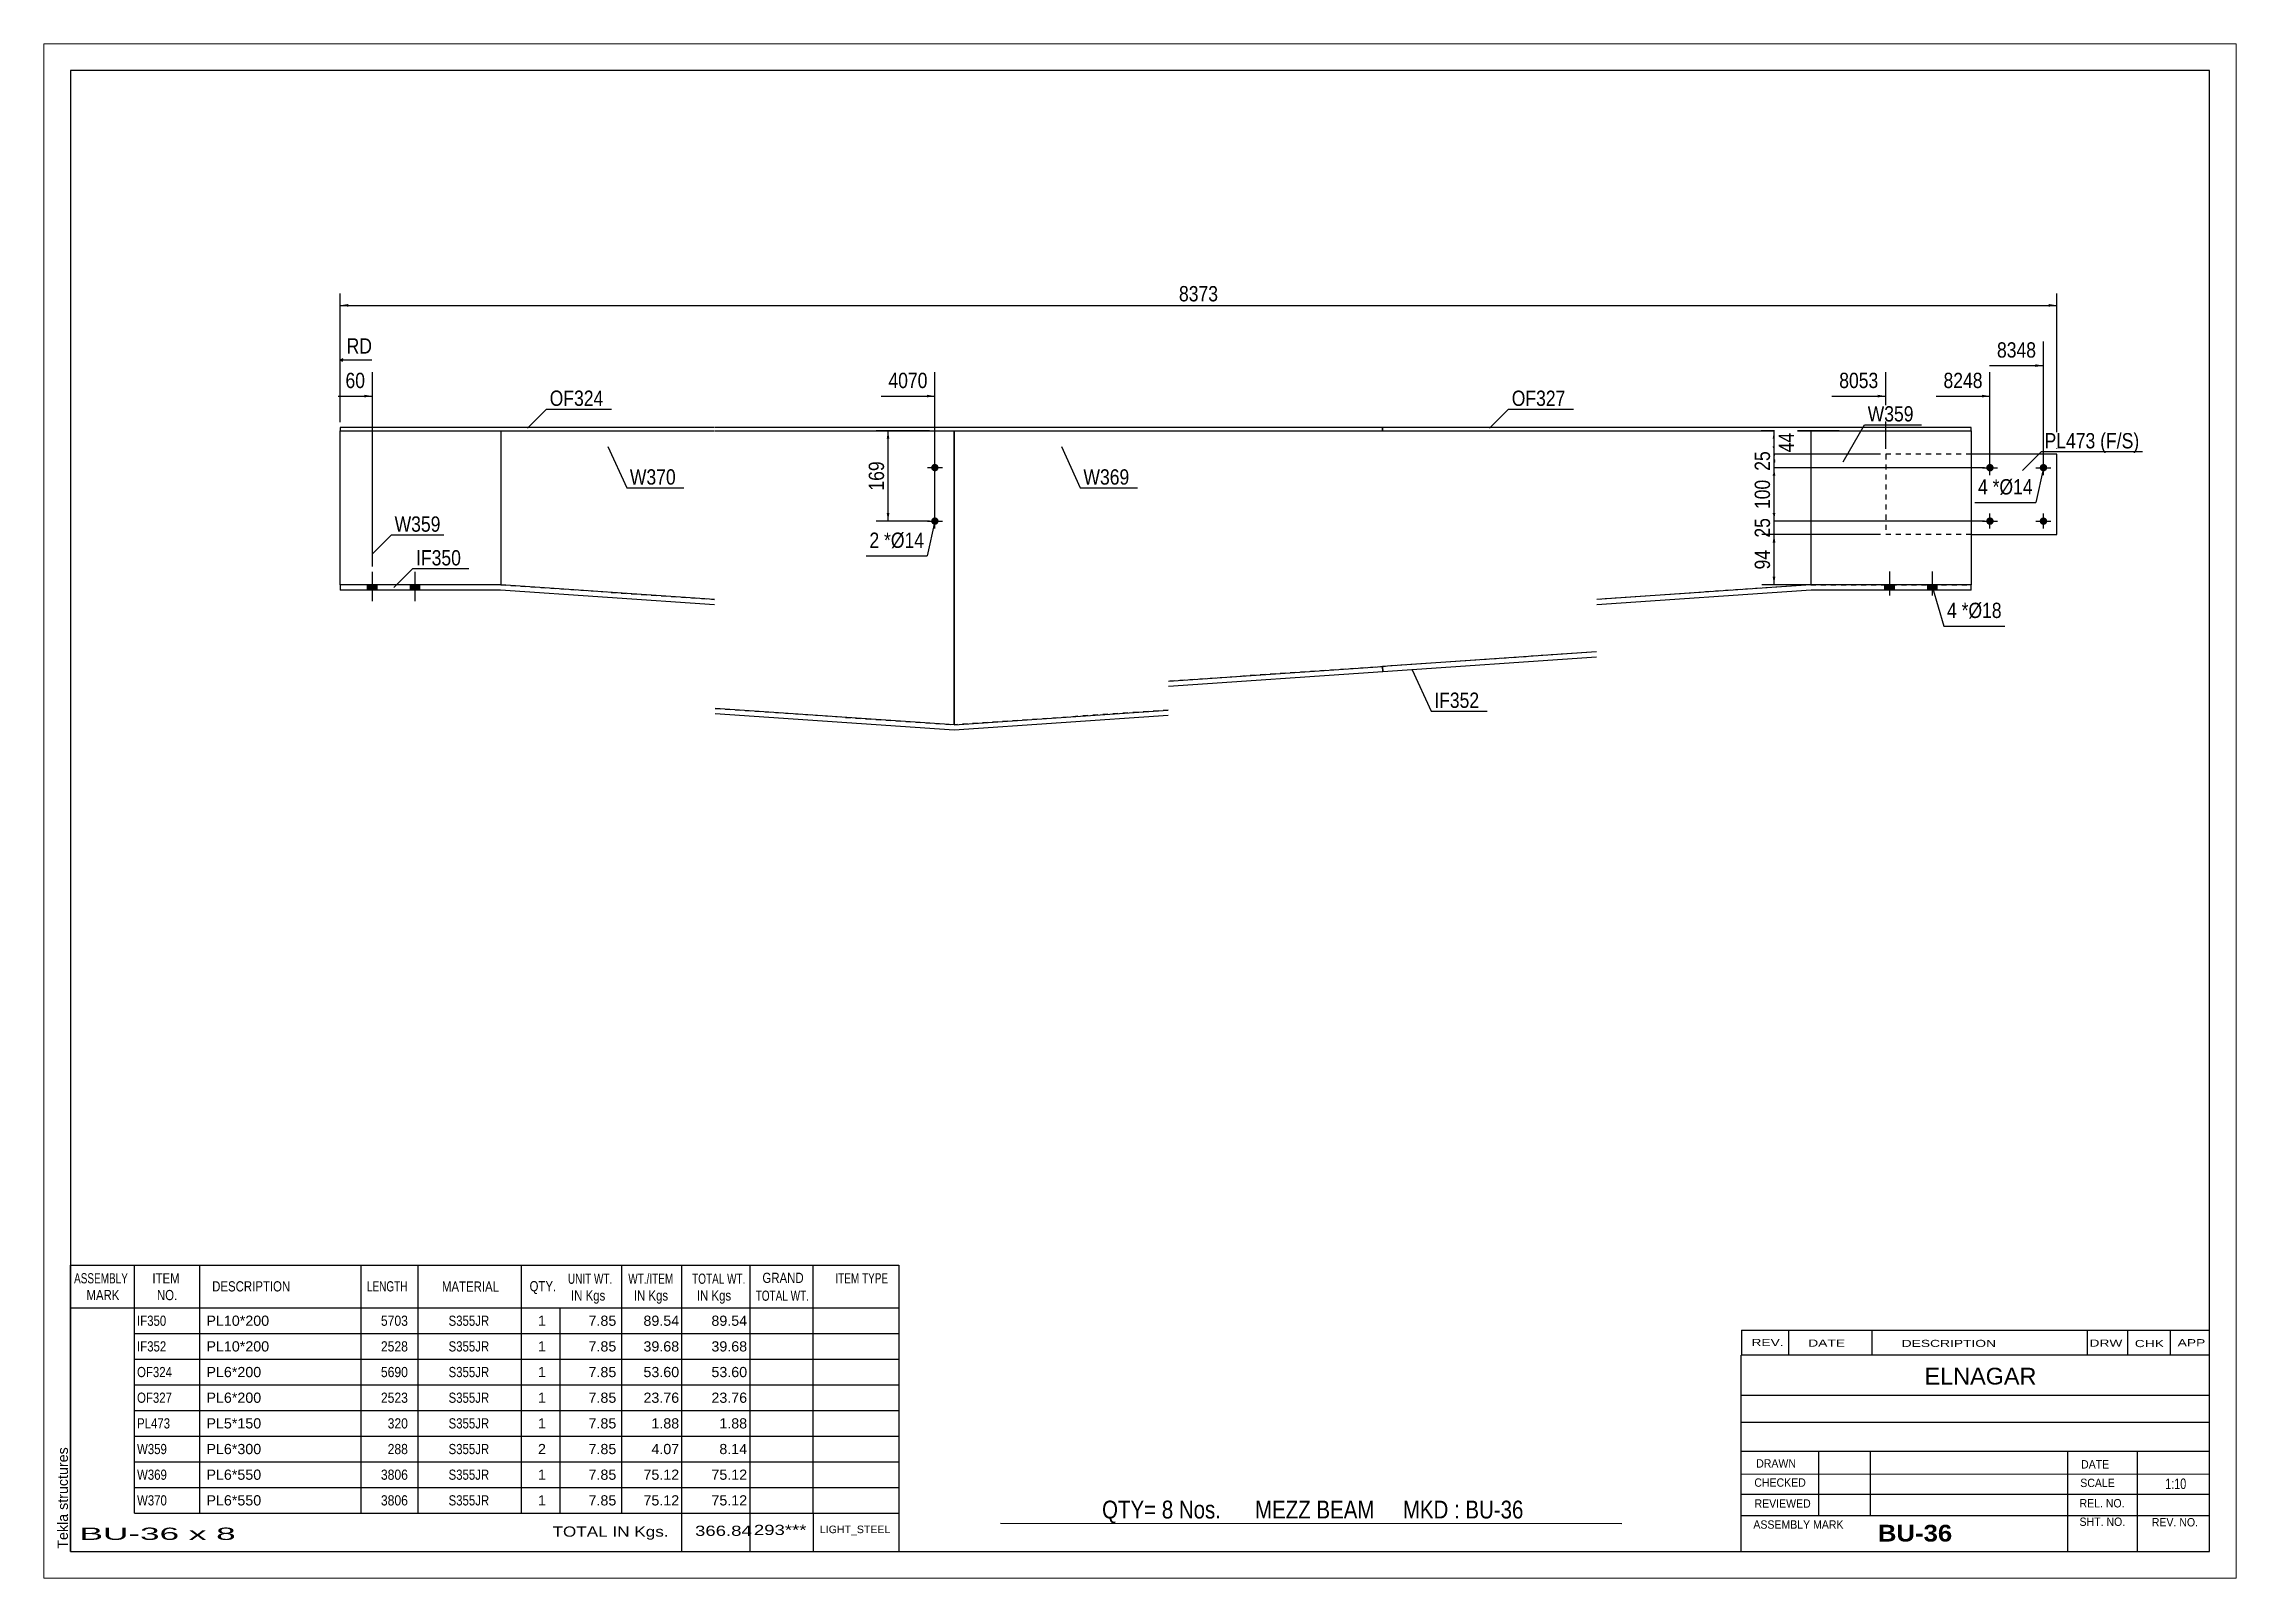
# Paper-space layout 'Layout1' of a CAD drawing. Header units: millimetres. Extents: x 0 to 410, y 0 to 287.
# The model-space entities are those that its viewports show. They can reach past a viewport. Long polylines and large blocks are cut down to what shows.
import ezdxf

# ---------------------------------------------------------------- set-up
doc = ezdxf.new("R2010")
doc.units = ezdxf.units.MM
doc.linetypes.add('DXK_LINE_DOT1', pattern=[1.8814, 0.9407, -0.9407])
doc.layers.add('Viewport layer', color=7, linetype='Continuous', plot=False)
doc.styles.add('Arial', font='ARIAL.TTF', dxfattribs={"height": 0.2})
doc.styles.add('Arial Bold', font='ARIALBD.TTF', dxfattribs={"height": 0.2})
doc.styles.add('Arial Narrow', font='ARIALN.TTF', dxfattribs={"height": 0.2})

# ---------------------------------------------------------------- blocks, each defined once
blk = doc.blocks.new('Unknown-627210099-1211')
at = {"color": 5, "linetype": 'Continuous'}
for p, q in [((349.56, 81.78), (-50.44, 81.78)), ((-50.44, 81.78), (-50.44, -195.22)), ((349.56, -195.22), (349.56, 81.78)), ((-50.44, -195.22), (349.56, -195.22))]:
    blk.add_line(p, q, dxfattribs=at)
at = {"color": 174, "linetype": 'Continuous', "style": 'Arial'}
blk.add_text('Tekla structures', height=1.9102, rotation=90, dxfattribs=at).set_placement((-50.94, -194.72))
blk = doc.blocks.new('Part-627210099-4532 - 1232')
at = {"color": 2, "linetype": 'Continuous'}
for p, q in [((0, 15), (0, 14.4)), ((70, 15), (0, 15)), ((0, 14.4), (70, 14.4)), ((154.82, 15), (70.1, 15)), ((70.1, 14.4), (154.82, 14.4)), ((194.92, 15), (154.92, 15)), ((154.92, 14.4), (194.92, 14.4)), ((194.92, 14.4), (194.92, 15))]:
    blk.add_line(p, q, dxfattribs=at)
blk = doc.blocks.new('Part-627210099-4540 - 1232')
at = {"color": 2, "linetype": 'Continuous'}
for p, q in [((30, -14.4), (0, -14.4)), ((0, -14.4), (0, -15.4)), ((29.97, -15.4), (0, -15.4)), ((70, -18.16), (29.97, -15.4)), ((70, -17.15), (30, -14.4)), ((154.92, -32.45), (194.92, -29.7)), ((194.99, -30.7), (154.92, -33.45)), ((194.92, -29.7), (194.99, -30.7)), ((114.82, -40.6), (70.1, -37.52)), ((114.82, -41.6), (70.1, -38.52)), ((114.82, -40.6), (154.82, -37.85)), ((154.82, -38.85), (114.82, -41.6))]:
    blk.add_line(p, q, dxfattribs=at)
blk = doc.blocks.new('Part-627210099-4539 - 1232')
at = {"color": 2, "linetype": 'Continuous'}
for p, q in [((114.82, -40.6), (114.82, 14.4)), ((275.02, 14.4), (275.02, -14.4))]:
    blk.add_line(p, q, dxfattribs=at)
at = {"color": 7, "linetype": 'DXK_LINE_DOT1'}
for p, q in [((114.82, 14.4), (154.82, 14.4)), ((154.92, 14.4), (234.92, 14.4)), ((235.02, 14.4), (275.02, 14.4)), ((275.02, -14.4), (235.02, -17.15)), ((234.92, -26.95), (154.92, -32.45)), ((154.82, -37.85), (114.82, -40.6))]:
    blk.add_line(p, q, dxfattribs=at)
blk = doc.blocks.new('Part-627210099-4531 - 1232')
at = {"color": 7, "linetype": 'DXK_LINE_DOT1'}
for p, q in [((289.02, 10), (289.02, -5)), ((305.02, 10), (289.02, 10)), ((305.02, -5), (289.02, -5))]:
    blk.add_line(p, q, dxfattribs=at)
at = {"color": 2, "linetype": 'Continuous'}
for p, q in [((321.02, 10), (305.02, 10)), ((321.02, -5), (321.02, 10)), ((305.02, -5), (321.02, -5))]:
    blk.add_line(p, q, dxfattribs=at)
blk = doc.blocks.new('Part-627210099-4535 - 1232')
at = {"color": 2, "linetype": 'Continuous'}
for p, q in [((194.92, 15), (194.92, 14.4)), ((234.92, 15), (194.92, 15)), ((194.92, 14.4), (234.92, 14.4)), ((305.02, 15), (235.02, 15)), ((235.02, 14.4), (305.02, 14.4)), ((305.02, 14.4), (305.02, 15))]:
    blk.add_line(p, q, dxfattribs=at)
blk = doc.blocks.new('Part-627210099-4538 - 1232')
at = {"color": 2, "linetype": 'Continuous'}
for p, q in [((30, 14.4), (30, -14.4)), ((114.82, 14.4), (114.82, -40.6))]:
    blk.add_line(p, q, dxfattribs=at)
at = {"color": 7, "linetype": 'DXK_LINE_DOT1'}
for p, q in [((30, 14.4), (70, 14.4)), ((70.1, 14.4), (114.82, 14.4)), ((30, -14.4), (70, -17.15)), ((70.1, -37.52), (114.82, -40.6))]:
    blk.add_line(p, q, dxfattribs=at)
blk = doc.blocks.new('Part-627210099-4543 - 1232')
at = {"color": 2, "linetype": 'Continuous'}
for p, q in [((275.02, -14.4), (235.02, -17.15)), ((275.06, -15.4), (235.02, -18.16)), ((305.02, -14.4), (275.02, -14.4)), ((305.02, -15.4), (275.06, -15.4)), ((305.02, -15.4), (305.02, -14.4)), ((234.92, -26.95), (194.92, -29.7)), ((234.92, -27.95), (194.99, -30.7)), ((194.99, -30.7), (194.92, -29.7))]:
    blk.add_line(p, q, dxfattribs=at)
blk = doc.blocks.new('Part-627210099-4546 - 1232')
at = {"color": 2, "linetype": 'Continuous'}
for p, q in [((275.02, 14.4), (275.02, -14.4)), ((305.02, 14.4), (305.02, -14.4))]:
    blk.add_line(p, q, dxfattribs=at)
at = {"color": 7, "linetype": 'DXK_LINE_DOT1'}
for p, q in [((275.02, 14.4), (305.02, 14.4)), ((275.02, -14.4), (305.02, -14.4))]:
    blk.add_line(p, q, dxfattribs=at)
blk = doc.blocks.new('Part-627210099-4547 - 1232')
at = {"color": 2, "linetype": 'Continuous'}
for p, q in [((0, -14.4), (0, 14.4)), ((30, 14.4), (30, -14.4))]:
    blk.add_line(p, q, dxfattribs=at)
at = {"color": 7, "linetype": 'DXK_LINE_DOT1'}
for p, q in [((0, 14.4), (30, 14.4)), ((30, -14.4), (0, -14.4))]:
    blk.add_line(p, q, dxfattribs=at)
blk = doc.blocks.new('Bolt-627210099-4548 - 1232')
at = {"linetype": 'Continuous'}
for points in [[(307.82, 7.5, -1), (309.22, 7.5, -1)], [(317.82, 7.5, -1), (319.22, 7.5, -1)], [(307.82, -2.5, -1), (309.22, -2.5, -1)], [(317.82, -2.5, -1), (319.22, -2.5, -1)]]:
    blk.add_hatch(color=3, dxfattribs=at).paths.add_polyline_path(points)
at = {"color": 3, "linetype": 'Continuous'}
for p, q in [((308.52, 6.1), (308.52, 8.9)), ((318.52, 6.1), (318.52, 8.9)), ((307.12, 7.5), (309.92, 7.5)), ((317.12, 7.5), (319.92, 7.5)), ((307.12, -2.5), (309.92, -2.5)), ((308.52, -3.9), (308.52, -1.1)), ((317.12, -2.5), (319.92, -2.5)), ((318.52, -3.9), (318.52, -1.1))]:
    blk.add_line(p, q, dxfattribs=at)
blk = doc.blocks.new('Bolt-627210099-4549 - 1232')
at = {"linetype": 'Continuous'}
for points in [[(110.5, 7.51, -1), (111.9, 7.51, -1)], [(110.5, -2.49, -1), (111.9, -2.49, -1)]]:
    blk.add_hatch(color=3, dxfattribs=at).paths.add_polyline_path(points)
at = {"color": 3, "linetype": 'Continuous'}
for p, q in [((111.2, 6.11), (111.2, 8.91)), ((109.8, 7.51), (112.6, 7.51)), ((109.8, -2.49), (112.6, -2.49)), ((111.2, -3.89), (111.2, -1.09))]:
    blk.add_line(p, q, dxfattribs=at)
blk = doc.blocks.new('Bolt-627210099-4550 - 1232')
at = {"linetype": 'Continuous'}
for points in [[(5.1, -15.4), (6.9, -15.4), (6.9, -14.4), (5.1, -14.4)], [(5.1, -15.4), (6.9, -15.4), (6.9, -14.4), (5.1, -14.4)], [(13.1, -15.4), (14.9, -15.4), (14.9, -14.4), (13.1, -14.4)], [(13.1, -15.4), (14.9, -15.4), (14.9, -14.4), (13.1, -14.4)]]:
    blk.add_hatch(color=3, dxfattribs=at).paths.add_polyline_path(points)
at = {"color": 3, "linetype": 'Continuous'}
for p, q in [((6, -17.5), (6, -12)), ((6, -17.5), (6, -12)), ((14, -17.5), (14, -12)), ((14, -17.5), (14, -12)), ((5.1, -15.4), (5.1, -14.4)), ((5.1, -15.4), (5.1, -14.4)), ((6.9, -15.4), (6.9, -14.4)), ((6.9, -15.4), (6.9, -14.4)), ((13.1, -15.4), (13.1, -14.4)), ((13.1, -15.4), (13.1, -14.4)), ((14.9, -15.4), (14.9, -14.4)), ((14.9, -15.4), (14.9, -14.4))]:
    blk.add_line(p, q, dxfattribs=at)
blk = doc.blocks.new('Bolt-627210099-4553 - 1232')
at = {"linetype": 'Continuous'}
for points in [[(288.87, -15.4), (290.67, -15.4), (290.67, -14.4), (288.87, -14.4)], [(288.87, -15.4), (290.67, -15.4), (290.67, -14.4), (288.87, -14.4)], [(296.87, -15.4), (298.67, -15.4), (298.67, -14.4), (296.87, -14.4)], [(296.87, -15.4), (298.67, -15.4), (298.67, -14.4), (296.87, -14.4)]]:
    blk.add_hatch(color=3, dxfattribs=at).paths.add_polyline_path(points)
at = {"color": 3, "linetype": 'Continuous'}
for p, q in [((289.77, -16.4), (289.77, -11.9)), ((289.77, -16.4), (289.77, -11.9)), ((297.77, -16.4), (297.77, -11.9)), ((297.77, -16.4), (297.77, -11.9)), ((288.87, -15.4), (288.87, -14.4)), ((288.87, -15.4), (288.87, -14.4)), ((290.67, -15.4), (290.67, -14.4)), ((290.67, -15.4), (290.67, -14.4)), ((296.87, -15.4), (296.87, -14.4)), ((296.87, -15.4), (296.87, -14.4)), ((298.67, -15.4), (298.67, -14.4)), ((298.67, -15.4), (298.67, -14.4))]:
    blk.add_line(p, q, dxfattribs=at)
blk = doc.blocks.new('StraightDimension-627210099-4476 - 1232')
at = {"linetype": 'Continuous'}
blk.add_hatch(color=7, dxfattribs=at).paths.add_polyline_path([(109.7, 21.14), (111.2, 20.89), (109.7, 20.64)])
at = {"color": 7, "linetype": 'Continuous'}
for p, q in [((111.2, -1.49), (111.2, 25.39)), ((101.13, 20.89), (111.2, 20.89))]:
    blk.add_line(p, q, dxfattribs=at)
at = {"color": 0}
blk.add_wipeout([(110.42, 21.79), (110.42, 25.99), (101.91, 25.99), (101.91, 21.79)], dxfattribs=at)
at = {"color": 3, "style": 'Arial Narrow'}
blk.add_text('4070', height=2.863, dxfattribs=at).set_placement((102.51, 22.39))
blk = doc.blocks.new('StraightDimension-627210099-4283 - 1232')
at = {"linetype": 'Continuous'}
for points in [[(267.88, 6), (268.13, 7.5), (268.38, 6)], [(268.38, -1), (268.13, -2.5), (267.88, -1)]]:
    blk.add_hatch(color=7, dxfattribs=at).paths.add_polyline_path(points)
at = {"color": 7, "linetype": 'Continuous'}
for p, q in [((307.52, 7.5), (265.88, 7.5)), ((268.13, -2.5), (268.13, 7.5)), ((307.52, -2.5), (265.88, -2.5))]:
    blk.add_line(p, q, dxfattribs=at)
at = {"color": 0}
blk.add_wipeout([(267.98, 5.84), (263.78, 5.84), (263.78, -0.84), (267.98, -0.84)], dxfattribs=at)
at = {"color": 3, "style": 'Arial Narrow'}
blk.add_text('100', height=2.863, rotation=90.0002, dxfattribs=at).set_placement((267.38, -0.24))
blk = doc.blocks.new('StraightDimension-627210099-4475 - 1232')
at = {"linetype": 'Continuous'}
blk.add_hatch(color=7, dxfattribs=at).paths.add_polyline_path([(287.52, 21.14), (289.02, 20.89), (287.52, 20.64)])
at = {"color": 7, "linetype": 'Continuous'}
for p, q in [((289.02, 11), (289.02, 25.39)), ((278.96, 20.89), (289.02, 20.89))]:
    blk.add_line(p, q, dxfattribs=at)
at = {"color": 0}
blk.add_wipeout([(288.25, 21.79), (288.25, 25.99), (279.73, 25.99), (279.73, 21.79)], dxfattribs=at)
at = {"color": 3, "style": 'Arial Narrow'}
blk.add_text('8053', height=2.863, dxfattribs=at).set_placement((280.33, 22.39))
blk = doc.blocks.new('StraightDimension-627210099-4284 - 1232')
at = {"linetype": 'Continuous'}
for points in [[(268.38, -1), (268.13, -2.5), (267.88, -1)], [(267.88, -6.5), (268.13, -5), (268.38, -6.5)]]:
    blk.add_hatch(color=7, dxfattribs=at).paths.add_polyline_path(points)
at = {"color": 7, "linetype": 'Continuous'}
for p, q in [((307.52, -2.5), (265.88, -2.5)), ((268.13, -5), (268.13, -2.5)), ((288.02, -5), (265.88, -5))]:
    blk.add_line(p, q, dxfattribs=at)
at = {"color": 0}
blk.add_wipeout([(267.98, -1.32), (263.78, -1.32), (263.78, -6.18), (267.98, -6.18)], dxfattribs=at)
at = {"color": 3, "style": 'Arial Narrow'}
blk.add_text('25', height=2.863, rotation=90.0002, dxfattribs=at).set_placement((267.38, -5.58))
blk = doc.blocks.new('StraightDimension-627210099-4474 - 1232')
at = {"linetype": 'Continuous'}
blk.add_hatch(color=7, dxfattribs=at).paths.add_polyline_path([(307.02, 21.14), (308.52, 20.89), (307.02, 20.64)])
at = {"color": 7, "linetype": 'Continuous'}
for p, q in [((308.52, 8.5), (308.52, 25.39)), ((298.46, 20.89), (308.52, 20.89))]:
    blk.add_line(p, q, dxfattribs=at)
at = {"color": 0}
blk.add_wipeout([(307.75, 21.79), (307.75, 25.99), (299.23, 25.99), (299.23, 21.79)], dxfattribs=at)
at = {"color": 3, "style": 'Arial Narrow'}
blk.add_text('8248', height=2.863, dxfattribs=at).set_placement((299.83, 22.39))
blk = doc.blocks.new('StraightDimension-627210099-4337 - 1232')
at = {"linetype": 'Continuous'}
for points in [[(1.5, 37.61), (0, 37.86), (1.5, 38.11)], [(319.52, 38.11), (321.02, 37.86), (319.52, 37.61)]]:
    blk.add_hatch(color=7, dxfattribs=at).paths.add_polyline_path(points)
at = {"color": 7, "linetype": 'Continuous'}
for p, q in [((0, 16), (0, 40.11)), ((0, 37.86), (321.02, 37.86)), ((321.02, 11), (321.02, 40.11))]:
    blk.add_line(p, q, dxfattribs=at)
at = {"color": 0}
blk.add_wipeout([(164.77, 38.01), (164.77, 42.21), (156.25, 42.21), (156.25, 38.01)], dxfattribs=at)
at = {"color": 3, "style": 'Arial Narrow'}
blk.add_text('8373', height=2.863, dxfattribs=at).set_placement((156.85, 38.61))
blk = doc.blocks.new('StraightDimension-627210099-4260 - 1232')
at = {"linetype": 'Continuous'}
for points in [[(102.19, 12.9), (102.44, 14.4), (102.69, 12.9)], [(102.69, -0.99), (102.44, -2.49), (102.19, -0.99)]]:
    blk.add_hatch(color=7, dxfattribs=at).paths.add_polyline_path(points)
at = {"color": 7, "linetype": 'Continuous'}
for p, q in [((110.2, 14.4), (100.19, 14.4)), ((102.44, -2.49), (102.44, 14.4)), ((110.2, -2.49), (100.19, -2.49))]:
    blk.add_line(p, q, dxfattribs=at)
at = {"color": 0}
blk.add_wipeout([(102.29, 9.3), (98.09, 9.3), (98.09, 2.61), (102.29, 2.61)], dxfattribs=at)
at = {"color": 3, "style": 'Arial Narrow'}
blk.add_text('169', height=2.863, rotation=90.0002, dxfattribs=at).set_placement((101.69, 3.21))
blk = doc.blocks.new('StraightDimension-627210099-4281 - 1232')
at = {"linetype": 'Continuous'}
for points in [[(267.88, 12.9), (268.13, 14.4), (268.38, 12.9)], [(268.38, 11.5), (268.13, 10), (267.88, 11.5)]]:
    blk.add_hatch(color=7, dxfattribs=at).paths.add_polyline_path(points)
at = {"color": 7, "linetype": 'Continuous'}
for p, q in [((280.3, 14.4), (265.73, 14.4)), ((268.13, 10), (268.13, 14.4)), ((288.02, 10), (265.73, 10))]:
    blk.add_line(p, q, dxfattribs=at)
at = {"color": 0}
blk.add_wipeout([(272.48, 14.63), (268.28, 14.63), (268.28, 9.77), (272.48, 9.77)], dxfattribs=at)
at = {"color": 3, "style": 'Arial Narrow'}
blk.add_text('44', height=2.863, rotation=90.0002, dxfattribs=at).set_placement((271.88, 10.37))
blk = doc.blocks.new('StraightDimension-627210099-4282 - 1232')
at = {"linetype": 'Continuous'}
for points in [[(267.88, 8.5), (268.13, 10), (268.38, 8.5)], [(268.38, 9), (268.13, 7.5), (267.88, 9)]]:
    blk.add_hatch(color=7, dxfattribs=at).paths.add_polyline_path(points)
at = {"color": 7, "linetype": 'Continuous'}
for p, q in [((288.02, 10), (265.88, 10)), ((268.13, 7.5), (268.13, 10)), ((307.52, 7.5), (265.88, 7.5))]:
    blk.add_line(p, q, dxfattribs=at)
at = {"color": 0}
blk.add_wipeout([(267.98, 11.18), (263.78, 11.18), (263.78, 6.32), (267.98, 6.32)], dxfattribs=at)
at = {"color": 3, "style": 'Arial Narrow'}
blk.add_text('25', height=2.863, rotation=90.0002, dxfattribs=at).set_placement((267.38, 6.92))
blk = doc.blocks.new('StraightDimension-627210099-4285 - 1232')
at = {"linetype": 'Continuous'}
for points in [[(267.88, -6.5), (268.13, -5), (268.38, -6.5)], [(268.38, -12.9), (268.13, -14.4), (267.88, -12.9)]]:
    blk.add_hatch(color=7, dxfattribs=at).paths.add_polyline_path(points)
at = {"color": 7, "linetype": 'Continuous'}
for p, q in [((288.02, -5), (265.88, -5)), ((268.13, -14.4), (268.13, -5)), ((280.43, -14.4), (265.88, -14.4))]:
    blk.add_line(p, q, dxfattribs=at)
at = {"color": 0}
blk.add_wipeout([(267.98, -7.27), (263.78, -7.27), (263.78, -12.13), (267.98, -12.13)], dxfattribs=at)
at = {"color": 3, "style": 'Arial Narrow'}
blk.add_text('94', height=2.863, rotation=90.0002, dxfattribs=at).set_placement((267.38, -11.53))
blk = doc.blocks.new('StraightDimension-627210099-4473 - 1232')
at = {"linetype": 'Continuous'}
blk.add_hatch(color=7, dxfattribs=at).paths.add_polyline_path([(317.02, 26.84), (318.52, 26.59), (317.02, 26.34)])
at = {"color": 7, "linetype": 'Continuous'}
for p, q in [((318.52, 8.5), (318.52, 31.09)), ((308.46, 26.59), (318.52, 26.59))]:
    blk.add_line(p, q, dxfattribs=at)
at = {"color": 0}
blk.add_wipeout([(317.75, 27.49), (317.75, 31.69), (309.23, 31.69), (309.23, 27.49)], dxfattribs=at)
at = {"color": 3, "style": 'Arial Narrow'}
blk.add_text('8348', height=2.863, dxfattribs=at).set_placement((309.83, 28.09))
blk = doc.blocks.new('StraightDimension-627210099-4477 - 1232')
at = {"linetype": 'Continuous'}
blk.add_hatch(color=7, dxfattribs=at).paths.add_polyline_path([(4.5, 21.14), (6, 20.89), (4.5, 20.64)])
at = {"color": 7, "linetype": 'Continuous'}
for p, q in [((6, -11), (6, 25.39)), ((-0.41, 20.89), (6, 20.89))]:
    blk.add_line(p, q, dxfattribs=at)
at = {"color": 0, "linetype": 'Continuous'}
blk.add_wipeout([(6.53, 28.24), (6.53, 32.44), (0.59, 32.44), (0.59, 28.24)], dxfattribs=at)
at = {"color": 3, "linetype": 'Continuous', "style": 'Arial Narrow'}
blk.add_text('RD', height=2.863, dxfattribs=at).set_placement((1.19, 28.84))
at = {"color": 0}
blk.add_wipeout([(5.22, 21.79), (5.22, 25.99), (0.37, 25.99), (0.37, 21.79)], dxfattribs=at)
at = {"color": 7, "linetype": 'Continuous'}
for p, q in [((0, 16), (0, 32.14)), ((0.5, 27.89), (0, 27.64)), ((0.5, 27.39), (0, 27.64)), ((5.93, 27.64), (0, 27.64))]:
    blk.add_line(p, q, dxfattribs=at)
at = {"color": 3, "style": 'Arial Narrow'}
blk.add_text('60', height=2.863, dxfattribs=at).set_placement((0.97, 22.39))
blk = doc.blocks.new('CBS_REVISION-627210099-4970')
at = {"color": 7, "linetype": 'Continuous'}
for p, q in [((262.05, -153.84), (349.55, -153.84)), ((262.05, -153.84), (262.05, -158.47)), ((270.85, -153.84), (270.85, -158.47)), ((286.44, -153.84), (286.44, -158.41)), ((326.7, -153.84), (326.7, -158.47)), ((334.24, -153.84), (334.24, -158.47)), ((342.19, -153.84), (342.19, -158.47)), ((262.05, -158.47), (349.55, -158.47))]:
    blk.add_line(p, q, dxfattribs=at)
at = {"color": 7, "style": 'Arial Narrow', "width": 1.7}
for s, height, p in [('REV.', 1.326, (263.91, -156.8)), ('DATE', 1.326, (274.53, -156.91)), ('DESCRIPTION', 1.3257, (292.01, -156.97)), ('DRW', 1.326, (327.13, -156.91)), ('CHK', 1.326, (335.61, -157)), ('APP', 1.326, (343.62, -156.84))]:
    blk.add_text(s, height=height, dxfattribs=at).set_placement(p)
blk = doc.blocks.new('CBS_BOM-627210099-4967')
at = {"color": 7, "linetype": 'Continuous'}
for p, q in [((-50.47, -149.66), (-50.47, -141.66)), ((-50.47, -141.66), (104.45, -141.66)), ((-38.47, -149.66), (-38.47, -141.66)), ((-26.28, -149.66), (-26.28, -141.66)), ((3.88, -149.66), (3.88, -141.66)), ((14.56, -149.66), (14.56, -141.66)), ((33.88, -149.66), (33.88, -141.66)), ((52.68, -149.66), (52.68, -141.66)), ((63.89, -149.66), (63.89, -141.66)), ((76.68, -149.66), (76.68, -141.66)), ((88.43, -149.66), (88.43, -141.66)), ((104.45, -141.66), (104.45, -149.65)), ((-50.47, -149.66), (104.45, -149.66)), ((-50.47, -154.46), (-50.47, -149.66)), ((-38.47, -154.46), (-38.47, -149.66)), ((-26.28, -154.46), (-26.28, -149.66)), ((3.88, -154.46), (3.88, -149.66)), ((14.56, -154.46), (14.56, -149.66)), ((33.88, -154.46), (33.88, -149.66)), ((41.14, -154.46), (41.14, -149.66)), ((52.68, -154.46), (52.68, -149.66)), ((63.89, -154.46), (63.89, -149.66)), ((76.68, -154.46), (76.68, -149.66)), ((88.44, -154.46), (88.44, -149.66)), ((104.45, -149.66), (104.45, -154.46)), ((-50.47, -159.26), (-50.47, -154.46)), ((-38.47, -154.46), (104.45, -154.46)), ((-38.47, -159.26), (-38.47, -154.46)), ((-26.28, -159.26), (-26.28, -154.46)), ((3.88, -159.26), (3.88, -154.46)), ((14.56, -159.26), (14.56, -154.46)), ((33.88, -159.26), (33.88, -154.46)), ((41.14, -159.26), (41.14, -154.46)), ((52.68, -159.26), (52.68, -154.46)), ((63.89, -159.26), (63.89, -154.46)), ((76.68, -159.26), (76.68, -154.46)), ((88.44, -159.26), (88.44, -154.46)), ((104.45, -154.46), (104.45, -159.26)), ((-50.47, -164.06), (-50.47, -159.26)), ((-38.47, -159.26), (104.45, -159.26)), ((-38.47, -164.06), (-38.47, -159.26)), ((-26.28, -164.06), (-26.28, -159.26)), ((3.88, -164.06), (3.88, -159.26)), ((14.56, -164.06), (14.56, -159.26)), ((33.88, -164.06), (33.88, -159.26)), ((41.14, -164.06), (41.14, -159.26)), ((52.68, -164.06), (52.68, -159.26)), ((63.89, -164.06), (63.89, -159.26)), ((76.68, -164.06), (76.68, -159.26)), ((88.44, -164.06), (88.44, -159.26)), ((104.45, -159.26), (104.45, -164.06)), ((-50.47, -168.86), (-50.47, -164.06)), ((-38.47, -164.06), (104.45, -164.06)), ((-38.47, -168.86), (-38.47, -164.06)), ((-26.28, -168.86), (-26.28, -164.06)), ((3.88, -168.86), (3.88, -164.06)), ((14.56, -168.86), (14.56, -164.06)), ((33.88, -168.86), (33.88, -164.06)), ((41.14, -168.86), (41.14, -164.06)), ((52.68, -168.86), (52.68, -164.06)), ((63.89, -168.86), (63.89, -164.06)), ((76.68, -168.86), (76.68, -164.06)), ((88.44, -168.86), (88.44, -164.06)), ((104.45, -164.06), (104.45, -168.86)), ((-50.47, -173.66), (-50.47, -168.86)), ((-38.47, -168.86), (104.45, -168.86)), ((-38.47, -173.66), (-38.47, -168.86)), ((-26.28, -173.66), (-26.28, -168.86)), ((3.88, -173.66), (3.88, -168.86)), ((14.56, -173.66), (14.56, -168.86)), ((33.88, -173.66), (33.88, -168.86)), ((41.14, -173.66), (41.14, -168.86)), ((52.68, -173.66), (52.68, -168.86)), ((63.89, -173.66), (63.89, -168.86)), ((76.68, -173.66), (76.68, -168.86)), ((88.44, -173.66), (88.44, -168.86)), ((104.45, -168.86), (104.45, -173.66)), ((-50.47, -178.46), (-50.47, -173.66)), ((-38.47, -173.66), (104.45, -173.66)), ((-38.47, -178.46), (-38.47, -173.66)), ((-26.28, -178.46), (-26.28, -173.66)), ((3.88, -178.46), (3.88, -173.66)), ((14.56, -178.46), (14.56, -173.66)), ((33.88, -178.46), (33.88, -173.66)), ((41.14, -178.46), (41.14, -173.66)), ((52.68, -178.46), (52.68, -173.66)), ((63.89, -178.46), (63.89, -173.66)), ((76.68, -178.46), (76.68, -173.66)), ((88.44, -178.46), (88.44, -173.66)), ((104.45, -173.66), (104.45, -178.46)), ((-50.47, -183.26), (-50.47, -178.46)), ((-38.47, -178.46), (104.45, -178.46)), ((-38.47, -183.26), (-38.47, -178.46)), ((-26.28, -183.26), (-26.28, -178.46)), ((3.88, -183.26), (3.88, -178.46)), ((14.56, -183.26), (14.56, -178.46)), ((33.88, -183.26), (33.88, -178.46)), ((41.14, -183.26), (41.14, -178.46)), ((52.68, -183.26), (52.68, -178.46)), ((63.89, -183.26), (63.89, -178.46)), ((76.68, -183.26), (76.68, -178.46)), ((88.44, -183.26), (88.44, -178.46)), ((104.45, -178.46), (104.45, -183.26)), ((-50.47, -188.06), (-50.47, -183.26)), ((-38.47, -183.26), (104.45, -183.26)), ((-38.47, -188.06), (-38.47, -183.26)), ((-26.28, -188.06), (-26.28, -183.26)), ((3.88, -188.06), (3.88, -183.26)), ((14.56, -188.06), (14.56, -183.26)), ((33.88, -188.06), (33.88, -183.26)), ((41.14, -188.06), (41.14, -183.26)), ((52.68, -188.06), (52.68, -183.26)), ((63.89, -188.06), (63.89, -183.26)), ((76.68, -188.06), (76.68, -183.26)), ((88.44, -188.06), (88.44, -183.26)), ((104.45, -183.26), (104.45, -188.06)), ((-50.47, -195.26), (-50.47, -188.08)), ((-38.47, -188.06), (104.45, -188.06)), ((63.89, -195.26), (63.89, -188.08)), ((76.68, -195.26), (76.68, -188.08)), ((88.48, -195.26), (88.48, -188.08)), ((104.45, -188.06), (104.45, -195.26)), ((-50.47, -195.26), (104.45, -195.26))]:
    blk.add_line(p, q, dxfattribs=at)
at = {"color": 3, "linetype": 'Continuous', "style": 'Arial'}
for s, height, width, p in [('ASSEMBLY', 1.91, 0.7, (-49.79, -145.08)), ('ITEM', 1.91, 0.8, (-35.14, -145.08)), ('UNIT WT.', 1.91, 0.7, (42.57, -145.16)), ('WT./ITEM', 1.91, 0.7, (53.86, -145.16)), ('TOTAL WT.', 1.91, 0.7, (65.8, -145.16)), ('GRAND', 1.91, 0.8, (78.95, -145)), ('ITEM TYPE', 1.91, 0.7, (92.59, -145.08)), ('MARK', 1.91, 0.8, (-47.47, -148.22)), ('NO.', 1.91, 0.8, (-34.29, -148.22)), ('DESCRIPTION', 1.9102, 0.8, (-23.96, -146.59)), ('LENGTH', 1.91, 0.7, (4.99, -146.59)), ('MATERIAL', 1.91, 0.8, (19.01, -146.63)), ('QTY.', 1.91, 0.8, (35.4, -146.56)), ('IN Kgs', 1.91, 0.8, (43.15, -148.3)), ('IN Kgs', 1.91, 0.8, (54.9, -148.3)), ('IN Kgs', 1.91, 0.8, (66.69, -148.3)), ('TOTAL WT.', 1.91, 0.7, (77.69, -148.34))]:
    blk.add_text(s, height=height, dxfattribs=dict(at, width=width)).set_placement(p)
at = {"color": 7, "linetype": 'Continuous', "style": 'Arial'}
for s, width, p in [('IF350', 0.8, (-38.01, -153.02)), ('5703', 0.85, (7.6, -153.02)), ('S355JR', 0.8, (20.25, -153.02)), ('IF352', 0.8, (-38.01, -157.82)), ('2528', 0.85, (7.6, -157.82)), ('S355JR', 0.8, (20.25, -157.82)), ('OF324', 0.8, (-38.01, -162.62)), ('5690', 0.85, (7.6, -162.62)), ('S355JR', 0.8, (20.25, -162.62)), ('OF327', 0.8, (-38.01, -167.42)), ('2523', 0.85, (7.6, -167.42)), ('S355JR', 0.8, (20.25, -167.42)), ('PL473', 0.8, (-38.01, -172.22)), ('320', 0.85, (8.86, -172.22)), ('S355JR', 0.8, (20.25, -172.22)), ('W359', 0.8, (-38.01, -177.02)), ('288', 0.85, (8.86, -177.02)), ('S355JR', 0.8, (20.25, -177.02)), ('W369', 0.8, (-38.01, -181.82)), ('3806', 0.85, (7.6, -181.82)), ('S355JR', 0.8, (20.25, -181.82)), ('W370', 0.8, (-38.01, -186.62)), ('3806', 0.85, (7.6, -186.62)), ('S355JR', 0.8, (20.25, -186.62))]:
    blk.add_text(s, height=1.91, dxfattribs=dict(at, width=width)).set_placement(p)
for s, p in [('PL10*200', (-25.03, -153.02)), ('1', (36.97, -153.02)), ('7.85', (46.43, -153.02)), ('89.54', (56.7, -153.02)), ('89.54', (69.41, -153.02)), ('PL10*200', (-25.03, -157.82)), ('1', (36.97, -157.82)), ('7.85', (46.43, -157.82)), ('39.68', (56.7, -157.82)), ('39.68', (69.41, -157.82)), ('PL6*200', (-25.03, -162.62)), ('1', (36.97, -162.62)), ('7.85', (46.43, -162.62)), ('53.60', (56.7, -162.62)), ('53.60', (69.41, -162.62)), ('PL6*200', (-25.03, -167.42)), ('1', (36.97, -167.42)), ('7.85', (46.43, -167.42)), ('23.76', (56.7, -167.42)), ('23.76', (69.41, -167.42)), ('PL5*150', (-25.03, -172.22)), ('1', (36.97, -172.22)), ('7.85', (46.43, -172.22)), ('1.88', (58.18, -172.22)), ('1.88', (70.89, -172.22)), ('PL6*300', (-25.03, -177.02)), ('2', (36.97, -177.02)), ('7.85', (46.43, -177.02)), ('4.07', (58.18, -177.02)), ('8.14', (70.89, -177.02)), ('PL6*550', (-25.03, -181.82)), ('1', (36.97, -181.82)), ('7.85', (46.43, -181.82)), ('75.12', (56.7, -181.82)), ('75.12', (69.41, -181.82)), ('PL6*550', (-25.03, -186.62)), ('1', (36.97, -186.62)), ('7.85', (46.43, -186.62)), ('75.12', (56.7, -186.62)), ('75.12', (69.41, -186.62))]:
    blk.add_text(s, height=1.91, dxfattribs=at).set_placement(p)
at = {"color": 6, "linetype": 'Continuous', "style": 'Arial'}
for s, height, width, p in [('BU-36 x 8', 2.292, 2.05, (-48.75, -193.06)), ('TOTAL IN Kgs.', 1.9102, 1.2, (39.69, -192.46)), ('366.84', 1.91, 1.3, (66.35, -192.31)), ('293***', 1.91, 1.3, (77.35, -192.15))]:
    blk.add_text(s, height=height, dxfattribs=dict(at, width=width)).set_placement(p)
blk.add_text('LIGHT_STEEL', height=1.4135, dxfattribs=at).set_placement((89.7, -191.8))
blk = doc.blocks.new('CBS_CALLOFF-627210099-4968')
at = {"color": 7, "linetype": 'Continuous'}
blk.add_line((123.44, -189.96), (239.67, -189.97), dxfattribs=at)
at = {"color": 3, "linetype": 'Continuous', "style": 'Arial Narrow'}
blk.add_text('QTY= 8 Nos.      MEZZ BEAM     MKD : BU-36', height=3.3405, dxfattribs=at).set_placement((142.47, -189.06))
blk = doc.blocks.new('CBS_NAME_BLOG-627210099-4969')
at = {"color": 7, "linetype": 'Continuous'}
for p, q in [((261.97, -158.47), (349.48, -158.47)), ((261.97, -195.18), (261.97, -158.48)), ((261.97, -166.01), (349.49, -166.01)), ((262.04, -171.06), (349.56, -171.06)), ((261.97, -176.44), (349.48, -176.44)), ((276.49, -188.54), (276.49, -176.44)), ((286.17, -188.52), (286.17, -176.45)), ((323.09, -195.18), (323.09, -176.45)), ((336.14, -195.18), (336.14, -176.44)), ((261.97, -180.74), (349.56, -180.72)), ((261.97, -184.48), (349.48, -184.48)), ((261.97, -188.53), (349.48, -188.53)), ((261.97, -195.22), (349.56, -195.22))]:
    blk.add_line(p, q, dxfattribs=at)
at = {"color": 3, "linetype": 'Continuous', "style": 'Arial'}
blk.add_text('ELNAGAR', height=3.133, dxfattribs=at).set_placement((296.29, -164))
at = {"color": 3, "linetype": 'Continuous'}
for s, height, style, width, p in [('DRAWN', 1.566, 'Arial', 0.9, (264.8, -179.54)), ('DATE', 1.566, 'Arial', 0.9, (325.56, -179.71)), ('CHECKED', 1.566, 'Arial', 0.9, (264.45, -183.12)), ('SCALE', 1.566, 'Arial', 0.9, (325.41, -183.18)), ('1:10', 1.957, 'Arial Narrow', 0.9, (341.3, -183.54)), ('REVIEWED', 1.566, 'Arial', 0.9, (264.49, -187.04)), ('REL. NO.', 1.566, 'Arial', 0.9, (325.27, -186.99)), ('ASSEMBLY MARK', 1.5663, 'Arial', 0.9, (264.27, -190.97)), ('BU-36', 3.131, 'Arial Bold', 1.1, (287.55, -193.37)), ('SHT. NO.', 1.566, 'Arial', 0.9, (325.27, -190.45)), ('REV. NO.', 1.566, 'Arial', 0.9, (338.79, -190.54))]:
    blk.add_text(s, height=height, dxfattribs=dict(at, style=style, width=width)).set_placement(p)
blk = doc.blocks.new('Mark-627210099-4568 - 1232')
at = {"color": 0}
blk.add_wipeout([(147.57, 4.33), (147.57, 7.33), (138.98, 7.33), (138.98, 4.33)], dxfattribs=at)
blk.add_wipeout([(147.57, 4.33), (147.57, 7.33), (138.98, 7.33), (138.98, 4.33)], dxfattribs=at)
at = {"color": 7, "linetype": 'Continuous'}
for p, q in [((134.85, 11.47), (138.38, 3.73)), ((138.38, 3.73), (149.07, 3.73))]:
    blk.add_line(p, q, dxfattribs=at)
at = {"color": 3, "style": 'Arial Narrow'}
blk.add_text('W369', height=2.863, dxfattribs=at).set_placement((138.98, 4.33))
blk = doc.blocks.new('Mark-627210099-4556 - 1232')
at = {"color": 0}
blk.add_wipeout([(328.23, 11.11), (328.23, 14.11), (318.73, 14.11), (318.73, 11.11)], dxfattribs=at)
blk.add_wipeout([(328.23, 11.11), (328.23, 14.11), (318.73, 14.11), (318.73, 11.11)], dxfattribs=at)
at = {"color": 7, "linetype": 'Continuous'}
blk.add_line((314.59, 6.97), (318.13, 10.51), dxfattribs=at)
at = {"color": 0}
blk.add_wipeout([(336.43, 11.11), (336.43, 14.11), (329.13, 14.11), (329.13, 11.11)], dxfattribs=at)
blk.add_wipeout([(336.43, 11.11), (336.43, 14.11), (329.13, 14.11), (329.13, 11.11)], dxfattribs=at)
at = {"color": 7, "linetype": 'Continuous'}
blk.add_line((318.13, 10.51), (337.03, 10.51), dxfattribs=at)
at = {"color": 3, "style": 'Arial Narrow'}
for s, p in [('PL473', (318.73, 11.11)), ('(F/', (329.13, 11.11)), ('S)', (333.15, 11.11))]:
    blk.add_text(s, height=2.863, dxfattribs=at).set_placement(p)
blk = doc.blocks.new('Mark-627210099-4559 - 1232')
at = {"color": 0}
blk.add_wipeout([(49.21, 19.06), (49.21, 22.06), (39.16, 22.06), (39.16, 19.06)], dxfattribs=at)
blk.add_wipeout([(49.21, 19.06), (49.21, 22.06), (39.16, 22.06), (39.16, 19.06)], dxfattribs=at)
at = {"color": 7, "linetype": 'Continuous'}
for p, q in [((35.02, 14.92), (38.56, 18.46)), ((38.56, 18.46), (50.71, 18.46))]:
    blk.add_line(p, q, dxfattribs=at)
at = {"color": 3, "style": 'Arial Narrow'}
blk.add_text('OF324', height=2.863, dxfattribs=at).set_placement((39.16, 19.06))
blk = doc.blocks.new('Mark-627210099-4562 - 1232')
at = {"color": 0}
blk.add_wipeout([(229.13, 19.05), (229.13, 22.05), (219.08, 22.05), (219.08, 19.05)], dxfattribs=at)
blk.add_wipeout([(229.13, 19.05), (229.13, 22.05), (219.08, 22.05), (219.08, 19.05)], dxfattribs=at)
at = {"color": 7, "linetype": 'Continuous'}
for p, q in [((214.95, 14.91), (218.48, 18.45)), ((218.48, 18.45), (230.63, 18.45))]:
    blk.add_line(p, q, dxfattribs=at)
at = {"color": 3, "style": 'Arial Narrow'}
blk.add_text('OF327', height=2.863, dxfattribs=at).set_placement((219.08, 19.05))
blk = doc.blocks.new('Mark-627210099-4565 - 1232')
at = {"color": 0}
blk.add_wipeout([(62.75, 4.33), (62.75, 7.33), (54.16, 7.33), (54.16, 4.33)], dxfattribs=at)
blk.add_wipeout([(62.75, 4.33), (62.75, 7.33), (54.16, 7.33), (54.16, 4.33)], dxfattribs=at)
at = {"color": 7, "linetype": 'Continuous'}
for p, q in [((50.02, 11.47), (53.56, 3.73)), ((53.56, 3.73), (64.25, 3.73))]:
    blk.add_line(p, q, dxfattribs=at)
at = {"color": 3, "style": 'Arial Narrow'}
blk.add_text('W370', height=2.863, dxfattribs=at).set_placement((54.16, 4.33))
blk = doc.blocks.new('Mark-627210099-4571 - 1232')
at = {"color": 0}
blk.add_wipeout([(22.57, -10.79), (22.57, -7.79), (14.17, -7.79), (14.17, -10.79)], dxfattribs=at)
blk.add_wipeout([(22.57, -10.79), (22.57, -7.79), (14.17, -7.79), (14.17, -10.79)], dxfattribs=at)
at = {"color": 7, "linetype": 'Continuous'}
for p, q in [((10.03, -14.92), (13.57, -11.39)), ((13.57, -11.39), (24.07, -11.39))]:
    blk.add_line(p, q, dxfattribs=at)
at = {"color": 3, "style": 'Arial Narrow'}
blk.add_text('IF350', height=2.863, dxfattribs=at).set_placement((14.17, -10.79))
blk = doc.blocks.new('Mark-627210099-4574 - 1232')
at = {"color": 0}
blk.add_wipeout([(213, -37.43), (213, -34.43), (204.59, -34.43), (204.59, -37.43)], dxfattribs=at)
blk.add_wipeout([(213, -37.43), (213, -34.43), (204.59, -34.43), (204.59, -37.43)], dxfattribs=at)
at = {"color": 7, "linetype": 'Continuous'}
for p, q in [((200.46, -30.29), (203.99, -38.03)), ((203.99, -38.03), (214.5, -38.03))]:
    blk.add_line(p, q, dxfattribs=at)
at = {"color": 3, "style": 'Arial Narrow'}
blk.add_text('IF352', height=2.863, dxfattribs=at).set_placement((204.59, -37.43))
blk = doc.blocks.new('Mark-627210099-4577 - 1232')
at = {"color": 0}
blk.add_wipeout([(294.24, 16.14), (294.24, 19.14), (285.65, 19.14), (285.65, 16.14)], dxfattribs=at)
blk.add_wipeout([(294.24, 16.14), (294.24, 19.14), (285.65, 19.14), (285.65, 16.14)], dxfattribs=at)
at = {"color": 7, "linetype": 'Continuous'}
for p, q in [((281.05, 8.61), (285.05, 15.54)), ((285.05, 15.54), (295.74, 15.54))]:
    blk.add_line(p, q, dxfattribs=at)
at = {"color": 3, "style": 'Arial Narrow'}
blk.add_text('W359', height=2.863, dxfattribs=at).set_placement((285.65, 16.14))
blk = doc.blocks.new('Mark-627210099-4580 - 1232')
at = {"color": 0}
blk.add_wipeout([(18.75, -4.48), (18.75, -1.48), (10.16, -1.48), (10.16, -4.48)], dxfattribs=at)
blk.add_wipeout([(18.75, -4.48), (18.75, -1.48), (10.16, -1.48), (10.16, -4.48)], dxfattribs=at)
at = {"color": 7, "linetype": 'Continuous'}
for p, q in [((6.03, -8.61), (9.56, -5.08)), ((9.56, -5.08), (19.35, -5.08))]:
    blk.add_line(p, q, dxfattribs=at)
at = {"color": 3, "style": 'Arial Narrow'}
blk.add_text('W359', height=2.863, dxfattribs=at).set_placement((10.16, -4.48))
blk = doc.blocks.new('Mark-627210099-4583 - 1232')
at = {"color": 0}
blk.add_wipeout([(308.12, 2.49), (308.12, 5.49), (306.29, 5.49), (306.29, 2.49)], dxfattribs=at)
blk.add_wipeout([(308.12, 2.49), (308.12, 5.49), (306.29, 5.49), (306.29, 2.49)], dxfattribs=at)
blk.add_wipeout([(310.29, 2.49), (310.29, 5.49), (309.02, 5.49), (309.02, 2.49)], dxfattribs=at)
blk.add_wipeout([(310.29, 2.49), (310.29, 5.49), (309.02, 5.49), (309.02, 2.49)], dxfattribs=at)
at = {"color": 3, "style": 'Arial Narrow'}
blk.add_text('4', height=2.86, dxfattribs=at).set_placement((306.29, 2.49))
at = {"color": 0}
blk.add_wipeout([(316.51, 2.49), (316.51, 5.49), (310.29, 5.49), (310.29, 2.49)], dxfattribs=at)
blk.add_wipeout([(316.51, 2.49), (316.51, 5.49), (310.29, 5.49), (310.29, 2.49)], dxfattribs=at)
at = {"color": 7, "linetype": 'Continuous'}
for p in [(318.52, 7.5), (305.69, 0.99)]:
    blk.add_line(p, (317.11, 0.99), dxfattribs=at)
at = {"color": 3, "style": 'Arial Narrow'}
for s, height, p in [('*', 2.86, (309.02, 2.49)), ('Ø14', 2.863, (310.29, 2.49))]:
    blk.add_text(s, height=height, dxfattribs=at).set_placement(p)
blk = doc.blocks.new('Mark-627210099-4585 - 1232')
at = {"color": 0}
blk.add_wipeout([(302.32, -20.62), (302.32, -17.62), (300.49, -17.62), (300.49, -20.62)], dxfattribs=at)
blk.add_wipeout([(302.32, -20.62), (302.32, -17.62), (300.49, -17.62), (300.49, -20.62)], dxfattribs=at)
at = {"color": 7, "linetype": 'Continuous'}
blk.add_line((297.77, -14.9), (299.89, -22.12), dxfattribs=at)
at = {"color": 0}
blk.add_wipeout([(304.49, -20.62), (304.49, -17.62), (303.22, -17.62), (303.22, -20.62)], dxfattribs=at)
blk.add_wipeout([(304.49, -20.62), (304.49, -17.62), (303.22, -17.62), (303.22, -20.62)], dxfattribs=at)
at = {"color": 3, "style": 'Arial Narrow'}
blk.add_text('4', height=2.86, dxfattribs=at).set_placement((300.49, -20.62))
at = {"color": 0}
blk.add_wipeout([(310.71, -20.62), (310.71, -17.62), (304.49, -17.62), (304.49, -20.62)], dxfattribs=at)
blk.add_wipeout([(310.71, -20.62), (310.71, -17.62), (304.49, -17.62), (304.49, -20.62)], dxfattribs=at)
at = {"color": 7, "linetype": 'Continuous'}
blk.add_line((299.89, -22.12), (311.31, -22.12), dxfattribs=at)
at = {"color": 3, "style": 'Arial Narrow'}
for s, height, p in [('*', 2.86, (303.22, -20.62)), ('Ø18', 2.863, (304.49, -20.62))]:
    blk.add_text(s, height=height, dxfattribs=at).set_placement(p)
blk = doc.blocks.new('Mark-627210099-4586 - 1232')
at = {"color": 0}
blk.add_wipeout([(100.79, -7.5), (100.79, -4.5), (98.96, -4.5), (98.96, -7.5)], dxfattribs=at)
blk.add_wipeout([(100.79, -7.5), (100.79, -4.5), (98.96, -4.5), (98.96, -7.5)], dxfattribs=at)
blk.add_wipeout([(102.97, -7.5), (102.97, -4.5), (101.69, -4.5), (101.69, -7.5)], dxfattribs=at)
blk.add_wipeout([(102.97, -7.5), (102.97, -4.5), (101.69, -4.5), (101.69, -7.5)], dxfattribs=at)
at = {"color": 3, "style": 'Arial Narrow'}
blk.add_text('2', height=2.86, dxfattribs=at).set_placement((98.96, -7.5))
at = {"color": 0}
blk.add_wipeout([(109.18, -7.5), (109.18, -4.5), (102.97, -4.5), (102.97, -7.5)], dxfattribs=at)
blk.add_wipeout([(109.18, -7.5), (109.18, -4.5), (102.97, -4.5), (102.97, -7.5)], dxfattribs=at)
at = {"color": 7, "linetype": 'Continuous'}
for p in [(111.2, -2.49), (98.36, -9)]:
    blk.add_line(p, (109.78, -9), dxfattribs=at)
at = {"color": 3, "style": 'Arial Narrow'}
for s, height, p in [('*', 2.86, (101.69, -7.5)), ('Ø14', 2.863, (102.97, -7.5))]:
    blk.add_text(s, height=height, dxfattribs=at).set_placement(p)

msp = doc.modelspace()

# ---------------------------------------------------------------- block references
for name in ['Unknown-627210099-1211', 'Part-627210099-4532 - 1232', 'Part-627210099-4547 - 1232', 'Part-627210099-4538 - 1232', 'Part-627210099-4539 - 1232', 'Part-627210099-4535 - 1232', 'Part-627210099-4546 - 1232', 'Bolt-627210099-4549 - 1232', 'Part-627210099-4531 - 1232', 'Bolt-627210099-4548 - 1232', 'Bolt-627210099-4550 - 1232', 'Bolt-627210099-4553 - 1232', 'Part-627210099-4540 - 1232', 'Part-627210099-4543 - 1232', 'CBS_BOM-627210099-4967', 'CBS_REVISION-627210099-4970', 'CBS_NAME_BLOG-627210099-4969', 'CBS_CALLOFF-627210099-4968']:
    msp.add_blockref(name, (0, 0))

# ---------------------------------------------------------------- next in the draw order: block references
for name in ['StraightDimension-627210099-4476 - 1232', 'StraightDimension-627210099-4475 - 1232', 'StraightDimension-627210099-4283 - 1232', 'Mark-627210099-4571 - 1232', 'Mark-627210099-4585 - 1232', 'Mark-627210099-4574 - 1232']:
    msp.add_blockref(name, (0, 0))

# ---------------------------------------------------------------- next in the draw order: block references
for name in ['StraightDimension-627210099-4474 - 1232', 'StraightDimension-627210099-4284 - 1232']:
    msp.add_blockref(name, (0, 0))

# ---------------------------------------------------------------- next in the draw order: block references
for name in ['StraightDimension-627210099-4337 - 1232', 'StraightDimension-627210099-4285 - 1232']:
    msp.add_blockref(name, (0, 0))

# ---------------------------------------------------------------- next in the draw order: block references
for name in ['StraightDimension-627210099-4477 - 1232', 'Mark-627210099-4559 - 1232', 'Mark-627210099-4562 - 1232', 'StraightDimension-627210099-4260 - 1232', 'StraightDimension-627210099-4281 - 1232', 'Mark-627210099-4565 - 1232', 'Mark-627210099-4568 - 1232']:
    msp.add_blockref(name, (0, 0))

# ---------------------------------------------------------------- next in the draw order: block references
for name in ['StraightDimension-627210099-4282 - 1232', 'Mark-627210099-4580 - 1232', 'Mark-627210099-4586 - 1232']:
    msp.add_blockref(name, (0, 0))

# ---------------------------------------------------------------- next in the draw order: block references
for name in ['StraightDimension-627210099-4473 - 1232', 'Mark-627210099-4577 - 1232']:
    msp.add_blockref(name, (0, 0))

# ---------------------------------------------------------------- next in the draw order: block references
msp.add_blockref('Mark-627210099-4556 - 1232', (0, 0))

# ---------------------------------------------------------------- next in the draw order: block references
msp.add_blockref('Mark-627210099-4583 - 1232', (0, 0))

psp = doc.layouts.get("Layout1")

# ---------------------------------------------------------------- viewports
at = {"layer": 'Viewport layer', "view_target_point": (149.56, -56.72)}
psp.add_viewport(center=(205, 143.5), size=(410, 287), view_center_point=(0, 0), view_height=287, dxfattribs=at)

doc.saveas('drawing.dxf')
